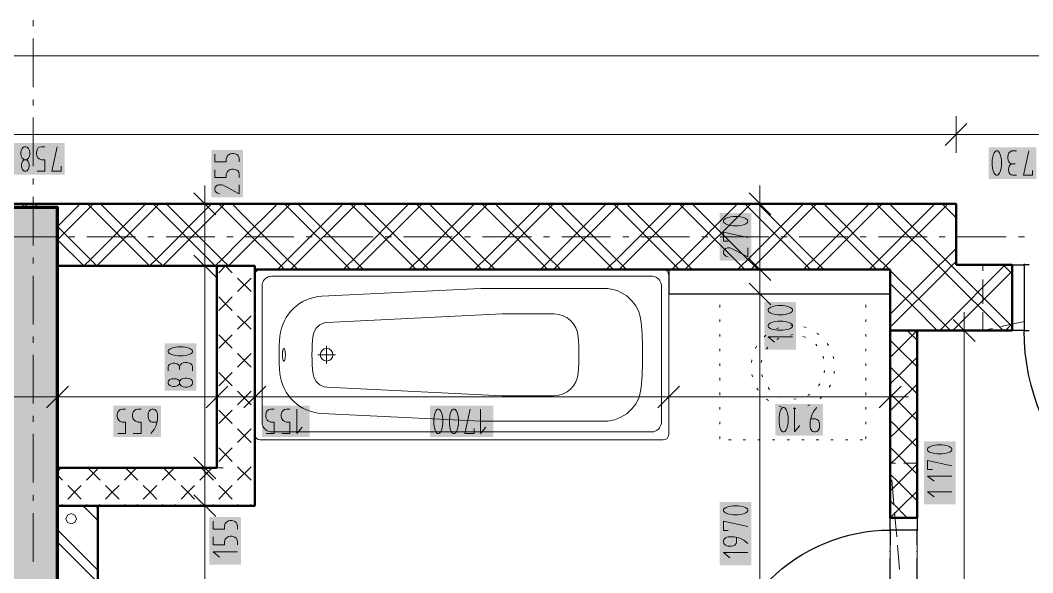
# Model space of a CAD drawing. Header units: millimetres. Extents: x 0 to 594, y 0 to 420.
# Drawn here: x 345.98 to 388.6, y 222.93 to 246.2 of the extents above; entities that cross this region are included whole.
import ezdxf

# ---------------------------------------------------------------- set-up
doc = ezdxf.new("R2010")
doc.units = ezdxf.units.MM
doc.header["$LTSCALE"] = 8
for name, color, linetype in [('PDF_Dvere', 7, 'Continuous'), ('PDF_Instalacni prizdivka do 1m', 7, 'Continuous'), ('PDF_Instalacni prizdivky', 7, 'Continuous'), ('PDF_Koty delkove', 7, 'Continuous'), ('PDF_Osy hlavni', 7, 'Continuous'), ('PDF_Preklady', 7, 'Continuous'), ('PDF_Pricky CP', 7, 'Continuous'), ('PDF_Pricky zdene', 7, 'Continuous'), ('PDF_Sanita', 7, 'Continuous'), ('PDF_Steny akusticke', 7, 'Continuous'), ('PDF_Steny obvodove nosne', 7, 'Continuous')]:
    doc.layers.add(name, color=color, linetype=linetype)

msp = doc.modelspace()

# ---------------------------------------------------------------- linework, layer by layer
at = {"layer": 'PDF_Dvere', "lineweight": 25}
for points in [[(387.73, 235.902), (388.242, 235.902), (388.242, 233.134), (387.73, 233.134)], [(383.732, 225.242), (383.732, 224.729), (382.605, 224.729), (382.605, 225.242)]]:
    msp.add_lwpolyline(points, close=True, dxfattribs=at)
for points in [[(388.458, 235.902), (388.242, 235.902)], [(383.732, 224.112), (383.732, 224.729)], [(382.605, 223.804), (382.605, 223.856)], [(383.732, 223.804), (383.732, 223.856)], [(382.605, 222.523), (382.605, 223.548)], [(383.732, 222.523), (383.732, 223.548)]]:
    msp.add_lwpolyline(points, dxfattribs=at)
for points in [[(396.966, 233.134), (397.467, 233.134), (397.467, 223.909, -0.414213), (388.242, 233.134), (388.458, 233.134)], [(382.605, 217.554), (375.43, 217.554, -0.414214), (382.605, 224.729), (382.605, 224.112)]]:
    msp.add_lwpolyline(points, format="xyb", dxfattribs=at)
at = {"layer": 'PDF_Dvere', "lineweight": 25, "transparency": 33554559}
for points in [[(388.306, 235.902), (388.242, 235.838), (388.242, 235.966), (388.178, 235.902)], [(388.306, 233.134), (388.242, 233.07), (388.242, 233.198), (388.178, 233.134)], [(382.605, 224.665), (382.541, 224.729), (382.669, 224.729), (382.605, 224.793)], [(383.732, 224.665), (383.668, 224.729), (383.796, 224.729), (383.732, 224.793)]]:
    msp.add_solid(points, dxfattribs=at)
at = {"layer": 'PDF_Instalacni prizdivka do 1m', "lineweight": 25}
msp.add_lwpolyline([(382.605, 235.697), (373.277, 235.697), (373.277, 234.672), (382.605, 234.672)], close=True, dxfattribs=at)
at = {"layer": 'PDF_Instalacni prizdivky', "lineweight": 50}
msp.add_lwpolyline([(347.55, 225.754), (347.55, 214.479), (349.242, 214.479), (349.242, 225.754)], close=True, dxfattribs=at)
at = {"layer": 'PDF_Instalacni prizdivky', "lineweight": 9}
for points in [[(348.78, 225.595), (348.621, 225.754)], [(349.242, 225.134), (348.78, 225.595)], [(349.242, 225.657), (349.144, 225.754)], [(348.127, 225.423), (347.971, 225.359), (347.907, 225.203), (347.971, 225.048), (348.127, 224.984), (348.282, 225.048)], [(348.282, 225.048), (348.346, 225.203), (348.282, 225.359), (348.127, 225.423)], [(349.242, 223.043), (349.042, 223.243), (348.78, 223.504), (347.55, 224.734)], [(348.519, 223.243), (347.55, 224.212)], [(349.242, 223.963), (349.214, 223.896), (349.242, 223.83)], [(348.78, 222.982), (348.519, 223.243)], [(349.242, 222.52), (348.78, 222.982)]]:
    msp.add_lwpolyline(points, dxfattribs=at)
at = {"layer": 'PDF_Instalacni prizdivky', "lineweight": 9, "transparency": 33554559}
for points in [[(348.741, 225.591), (348.718, 225.614), (348.764, 225.614), (348.741, 225.637)], [(348.741, 222.977), (348.718, 223), (348.764, 223), (348.741, 223.023)]]:
    msp.add_solid(points, dxfattribs=at)
at = {"layer": 'PDF_Koty delkove', "lineweight": 18}
for points in [[(506.065, 244.701), (486.36, 244.701), (466.5, 244.701), (465.014, 244.701), (153.11, 244.701)], [(385.372, 242.154), (385.372, 241.385), (385.372, 240.617)], [(385.834, 241.847), (384.911, 240.924)], [(412.176, 241.385), (400.747, 241.385), (392.855, 241.385), (385.372, 241.385), (307.678, 241.385), (300.196, 241.385), (289.074, 241.385), (286.461, 241.385), (277.441, 241.385), (274.827, 241.385), (263.706, 241.385), (256.224, 241.385), (178.529, 241.385)], [(346.278, 240.856), (346.223, 240.873), (346.169, 240.873), (346.114, 240.856), (346.059, 240.804), (346.019, 240.718), (346.005, 240.633)], [(346.005, 240.633), (346.005, 240.564), (346.019, 240.479), (346.059, 240.394), (346.114, 240.343), (346.141, 240.326), (346.251, 240.326), (346.278, 240.343), (346.333, 240.394), (346.374, 240.479), (346.388, 240.564), (346.388, 240.633), (346.374, 240.718), (346.333, 240.804), (346.278, 240.856)], [(346.689, 239.848), (347.017, 239.848), (347.017, 240.326), (346.88, 240.326), (346.785, 240.36), (346.73, 240.412), (346.676, 240.497), (346.662, 240.564), (346.662, 240.633), (346.676, 240.702), (346.703, 240.769), (346.744, 240.821), (346.798, 240.856), (346.88, 240.873), (347.017, 240.873)], [(347.702, 240.052), (347.702, 239.848), (347.319, 239.848), (347.537, 240.873)], [(354.177, 240.562), (354.177, 240.233), (354.654, 240.233), (354.654, 240.37), (354.689, 240.466), (354.74, 240.521), (354.826, 240.575), (354.893, 240.589), (354.962, 240.589), (355.031, 240.575), (355.098, 240.548), (355.149, 240.507), (355.184, 240.452), (355.202, 240.37), (355.202, 240.233)], [(387.037, 239.69), (387.065, 239.674), (387.119, 239.674), (387.147, 239.69), (387.201, 239.759), (387.242, 239.861), (387.27, 239.981), (387.284, 240.083), (387.284, 240.288), (387.27, 240.39), (387.242, 240.51), (387.201, 240.613), (387.147, 240.681), (387.119, 240.699), (387.065, 240.699), (387.037, 240.681), (386.982, 240.613), (386.941, 240.51), (386.914, 240.39), (386.9, 240.288)], [(387.913, 240.699), (387.722, 240.699), (387.653, 240.664), (387.598, 240.613), (387.571, 240.528), (387.557, 240.459), (387.557, 240.39), (387.571, 240.305), (387.598, 240.238), (387.653, 240.186), (387.749, 240.151)], [(388.598, 239.878), (388.598, 239.674), (388.214, 239.674), (388.433, 240.699)], [(346.251, 240.326), (346.278, 240.308), (346.319, 240.257), (346.346, 240.189), (346.36, 240.121), (346.36, 240.052), (346.346, 239.984), (346.319, 239.916), (346.264, 239.864), (346.223, 239.848), (346.169, 239.848), (346.128, 239.864), (346.073, 239.916), (346.046, 239.984), (346.032, 240.052), (346.032, 240.121), (346.046, 240.189), (346.073, 240.257), (346.114, 240.308), (346.141, 240.326)], [(386.9, 240.288), (386.9, 240.083), (386.914, 239.981), (386.941, 239.861), (386.982, 239.759), (387.037, 239.69)], [(387.913, 239.674), (387.749, 239.674), (387.694, 239.69), (387.639, 239.725), (387.612, 239.776), (387.584, 239.878), (387.584, 239.946), (387.612, 240.049), (387.667, 240.118), (387.749, 240.151), (387.858, 240.151)], [(354.177, 239.905), (354.177, 239.576), (354.654, 239.576), (354.654, 239.713), (354.689, 239.808), (354.74, 239.863), (354.826, 239.918), (354.893, 239.932), (354.962, 239.932), (355.031, 239.918), (355.098, 239.891), (355.149, 239.85), (355.184, 239.795), (355.202, 239.713), (355.202, 239.576)], [(353.751, 238.464), (353.751, 239.233)], [(355.202, 239.275), (355.202, 238.891), (354.518, 239.248), (354.449, 239.275), (354.347, 239.275), (354.279, 239.248), (354.228, 239.206), (354.193, 239.165), (354.177, 239.11), (354.177, 239.056), (354.193, 239.001), (354.228, 238.96), (354.279, 238.919), (354.381, 238.891)], [(377.121, 238.464), (377.121, 239.233)], [(354.212, 238.003), (353.29, 238.925)], [(377.582, 238.003), (376.66, 238.925)], [(354.52, 238.464), (353.751, 238.464), (352.983, 238.464)], [(353.751, 164.279), (353.751, 167.153), (353.751, 212.993), (353.751, 214.479), (353.751, 216.017), (353.751, 225.754), (353.751, 227.343), (353.751, 235.85), (353.751, 238.464)], [(377.89, 238.464), (377.121, 238.464), (376.352, 238.464)], [(377.121, 214.479), (377.121, 225.117), (377.121, 234.672), (377.121, 235.697), (377.121, 238.464)], [(376.198, 237.929), (375.993, 237.929), (375.891, 237.915), (375.771, 237.888), (375.669, 237.847), (375.6, 237.793), (375.584, 237.765), (375.584, 237.711), (375.6, 237.683), (375.669, 237.629), (375.771, 237.588), (375.891, 237.56), (375.993, 237.546), (376.198, 237.546), (376.3, 237.56), (376.42, 237.588), (376.523, 237.629), (376.591, 237.683), (376.609, 237.711), (376.609, 237.765), (376.591, 237.793)], [(376.591, 237.793), (376.523, 237.847), (376.42, 237.888), (376.3, 237.915), (376.198, 237.929)], [(375.788, 236.889), (375.584, 236.889), (375.584, 237.272), (376.609, 237.054)], [(376.609, 236.615), (376.609, 236.232), (375.925, 236.588), (375.856, 236.615), (375.754, 236.615), (375.686, 236.588), (375.635, 236.547), (375.6, 236.506), (375.584, 236.451), (375.584, 236.397), (375.6, 236.342), (375.635, 236.301), (375.686, 236.26), (375.788, 236.232)], [(354.212, 235.389), (353.29, 236.312)], [(377.582, 235.235), (376.66, 236.158)], [(354.52, 235.85), (353.751, 235.85), (352.983, 235.85)], [(377.89, 235.697), (377.121, 235.697), (376.352, 235.697)], [(377.582, 234.21), (376.66, 235.133)], [(377.89, 234.672), (377.121, 234.672), (376.352, 234.672)], [(378.076, 234.181), (377.871, 234.181), (377.769, 234.167), (377.649, 234.14), (377.547, 234.099), (377.478, 234.044), (377.462, 234.016), (377.462, 233.962), (377.478, 233.934), (377.547, 233.88), (377.649, 233.839), (377.769, 233.811), (377.871, 233.797), (378.076, 233.797), (378.178, 233.811), (378.298, 233.839), (378.401, 233.88), (378.469, 233.934), (378.487, 233.962), (378.487, 234.016), (378.469, 234.044), (378.401, 234.099), (378.298, 234.14), (378.178, 234.167), (378.076, 234.181)], [(386.174, 232.673), (385.251, 233.595)], [(385.713, 233.134), (385.713, 233.903)], [(386.481, 233.134), (385.713, 233.134), (384.944, 233.134)], [(385.713, 202.743), (385.713, 207.868), (385.713, 221.142), (385.713, 233.134)], [(378.487, 232.867), (377.462, 232.867), (377.734, 232.648)], [(352.828, 232.446), (352.623, 232.446), (352.521, 232.432), (352.401, 232.405), (352.299, 232.364), (352.23, 232.309), (352.214, 232.281), (352.214, 232.227), (352.23, 232.199), (352.299, 232.145), (352.401, 232.104), (352.521, 232.076), (352.623, 232.062), (352.828, 232.062), (352.93, 232.076), (353.05, 232.104), (353.153, 232.145), (353.221, 232.199), (353.239, 232.227), (353.239, 232.281)], [(353.239, 232.281), (353.221, 232.309), (353.153, 232.364), (353.05, 232.405), (352.93, 232.432), (352.828, 232.446)], [(352.214, 231.433), (352.214, 231.597), (352.23, 231.652), (352.265, 231.706), (352.316, 231.734), (352.418, 231.762), (352.486, 231.762), (352.589, 231.734), (352.658, 231.679), (352.691, 231.597), (352.691, 231.488)], [(353.239, 231.433), (353.239, 231.624), (353.204, 231.693), (353.153, 231.748), (353.068, 231.775), (352.999, 231.789), (352.93, 231.789), (352.845, 231.775), (352.777, 231.748), (352.726, 231.693), (352.691, 231.597)], [(347.55, 231.101), (347.55, 230.333), (347.55, 229.564)], [(352.23, 230.872), (352.214, 230.913), (352.214, 230.967), (352.23, 231.008), (352.281, 231.063), (352.35, 231.091), (352.418, 231.104), (352.486, 231.104), (352.555, 231.091), (352.623, 231.063), (352.674, 231.022), (352.691, 230.995)], [(354.264, 231.101), (354.264, 230.333), (354.264, 229.564)], [(355.853, 231.101), (355.853, 230.333), (355.853, 229.564)], [(373.277, 231.101), (373.277, 230.333), (373.277, 229.564)], [(382.605, 231.101), (382.605, 230.333), (382.605, 229.564)], [(348.012, 230.794), (347.089, 229.871)], [(352.691, 230.885), (352.674, 230.858), (352.623, 230.817), (352.555, 230.79), (352.486, 230.776), (352.418, 230.776), (352.35, 230.79), (352.281, 230.817), (352.23, 230.872)], [(354.725, 230.794), (353.803, 229.871)], [(356.314, 230.794), (355.391, 229.871)], [(373.739, 230.794), (372.816, 229.871)], [(383.066, 230.794), (382.144, 229.871)], [(382.605, 230.333), (379.16, 230.333), (373.277, 230.333), (373.275, 230.333), (371.519, 230.333), (366.69, 230.333), (355.853, 230.333), (354.264, 230.333), (347.55, 230.333), (345.5, 230.333), (338.787, 230.333), (337.198, 230.333), (319.773, 230.333), (310.446, 230.333), (309.318, 230.333)], [(382.605, 230.333), (383.374, 230.333)], [(350.085, 228.795), (350.414, 228.795), (350.414, 229.273), (350.277, 229.273), (350.181, 229.308), (350.126, 229.359), (350.072, 229.444), (350.058, 229.512), (350.058, 229.58), (350.072, 229.649), (350.099, 229.717), (350.14, 229.768), (350.194, 229.803), (350.277, 229.82), (350.414, 229.82)], [(350.742, 228.795), (351.071, 228.795), (351.071, 229.273), (350.934, 229.273), (350.838, 229.308), (350.783, 229.359), (350.729, 229.444), (350.715, 229.512), (350.715, 229.58), (350.729, 229.649), (350.756, 229.717), (350.797, 229.768), (350.852, 229.803), (350.934, 229.82), (351.071, 229.82)], [(351.728, 229.273), (351.537, 229.273), (351.481, 229.29), (351.44, 229.324), (351.413, 229.359), (351.386, 229.409), (351.372, 229.478), (351.372, 229.614), (351.386, 229.683), (351.413, 229.734), (351.44, 229.768), (351.481, 229.803), (351.537, 229.82), (351.591, 229.82), (351.646, 229.803), (351.687, 229.768), (351.714, 229.734), (351.742, 229.683), (351.756, 229.614), (351.756, 229.375), (351.701, 229.137), (351.619, 228.965), (351.481, 228.795)], [(356.341, 228.795), (356.669, 228.795), (356.669, 229.273), (356.532, 229.273), (356.437, 229.308), (356.382, 229.359), (356.328, 229.444), (356.314, 229.512), (356.314, 229.58), (356.328, 229.649), (356.355, 229.717), (356.396, 229.768), (356.45, 229.803), (356.532, 229.82), (356.669, 229.82)], [(356.998, 228.795), (357.326, 228.795), (357.326, 229.273), (357.189, 229.273), (357.094, 229.308), (357.039, 229.359), (356.985, 229.444), (356.971, 229.512), (356.971, 229.58), (356.985, 229.649), (357.012, 229.717), (357.053, 229.768), (357.107, 229.803), (357.189, 229.82)], [(357.189, 229.82), (357.326, 229.82)], [(357.628, 229.82), (357.628, 228.795), (357.846, 229.068)], [(364.428, 229.409), (364.414, 229.512), (364.386, 229.632), (364.345, 229.734), (364.291, 229.803), (364.263, 229.82), (364.209, 229.82), (364.181, 229.803), (364.127, 229.734), (364.086, 229.632), (364.059, 229.512), (364.045, 229.409)], [(365.085, 228.999), (365.085, 228.795), (364.702, 228.795), (364.92, 229.82)], [(365.359, 229.82), (365.359, 228.795), (365.577, 229.068)], [(378.578, 229.887), (378.578, 228.862), (378.797, 229.134)], [(379.509, 229.887), (379.372, 229.715), (379.289, 229.544), (379.235, 229.305), (379.235, 229.066), (379.249, 228.998), (379.276, 228.947), (379.303, 228.913), (379.344, 228.878), (379.4, 228.862), (379.454, 228.862), (379.509, 228.878), (379.55, 228.913), (379.577, 228.947), (379.605, 228.998), (379.619, 229.066), (379.619, 229.203), (379.605, 229.271), (379.577, 229.339), (379.509, 229.39), (379.454, 229.408), (379.262, 229.408)], [(364.045, 229.409), (364.045, 229.204), (364.059, 229.103), (364.086, 228.983), (364.127, 228.88), (364.181, 228.812), (364.209, 228.795), (364.263, 228.795), (364.291, 228.812), (364.345, 228.88), (364.386, 228.983), (364.414, 229.103), (364.428, 229.204), (364.428, 229.409)], [(384.789, 228.315), (384.584, 228.315), (384.483, 228.302), (384.363, 228.274), (384.26, 228.233), (384.192, 228.179), (384.175, 228.151), (384.175, 228.097), (384.192, 228.069), (384.26, 228.015), (384.363, 227.974), (384.483, 227.946), (384.584, 227.932), (384.789, 227.932), (384.892, 227.946), (385.012, 227.974), (385.114, 228.015), (385.183, 228.069)], [(385.183, 228.069), (385.2, 228.097), (385.2, 228.151), (385.183, 228.179), (385.114, 228.233), (385.012, 228.274), (384.892, 228.302), (384.789, 228.315)], [(354.212, 226.882), (353.29, 227.804)], [(384.379, 227.275), (384.175, 227.275), (384.175, 227.658), (385.2, 227.44)], [(354.52, 227.343), (353.751, 227.343), (352.983, 227.343)], [(385.2, 227.001), (384.175, 227.001), (384.448, 226.783)], [(385.2, 226.344), (384.175, 226.344), (384.448, 226.126)], [(354.212, 225.293), (353.29, 226.216)], [(354.52, 225.754), (353.751, 225.754), (352.983, 225.754)], [(376.198, 225.753), (375.993, 225.753), (375.891, 225.739), (375.771, 225.712), (375.669, 225.671), (375.6, 225.617), (375.584, 225.589), (375.584, 225.535), (375.6, 225.507), (375.669, 225.452), (375.771, 225.411), (375.891, 225.383), (375.993, 225.369), (376.198, 225.369), (376.3, 225.383), (376.42, 225.411), (376.523, 225.452), (376.591, 225.507), (376.609, 225.535), (376.609, 225.589), (376.591, 225.617), (376.523, 225.671), (376.42, 225.712), (376.3, 225.739), (376.198, 225.753)], [(354.098, 225.096), (354.098, 224.768), (354.576, 224.768), (354.576, 224.905), (354.611, 225), (354.662, 225.055), (354.747, 225.11), (354.815, 225.124), (354.883, 225.124), (354.952, 225.11), (355.02, 225.082), (355.071, 225.041), (355.106, 224.987), (355.123, 224.905), (355.123, 224.768)], [(375.788, 224.712), (375.584, 224.712), (375.584, 225.096), (376.609, 224.877)], [(354.098, 224.439), (354.098, 224.111), (354.576, 224.111), (354.576, 224.248), (354.611, 224.343), (354.662, 224.398), (354.747, 224.453)], [(354.747, 224.453), (354.815, 224.466), (354.883, 224.466), (354.952, 224.453), (355.02, 224.425), (355.071, 224.384), (355.106, 224.33), (355.123, 224.248), (355.123, 224.111)], [(376.609, 224.165), (376.438, 224.303), (376.266, 224.385), (376.028, 224.439), (375.788, 224.439), (375.72, 224.425), (375.669, 224.398), (375.635, 224.371), (375.6, 224.33), (375.584, 224.275), (375.584, 224.22), (375.6, 224.165), (375.635, 224.124), (375.669, 224.097), (375.72, 224.069), (375.788, 224.055), (375.925, 224.055), (375.993, 224.069), (376.061, 224.097), (376.113, 224.165), (376.13, 224.22), (376.13, 224.412)], [(355.123, 223.809), (354.098, 223.809), (354.371, 223.591)], [(376.609, 223.782), (375.584, 223.782), (375.856, 223.563)]]:
    msp.add_lwpolyline(points, dxfattribs=at)
for points in [[(378.076, 233.524), (377.871, 233.524), (377.769, 233.51), (377.649, 233.483), (377.547, 233.442), (377.478, 233.387), (377.462, 233.359), (377.462, 233.305), (377.478, 233.277), (377.547, 233.223), (377.649, 233.182), (377.769, 233.154), (377.871, 233.14), (378.076, 233.14), (378.178, 233.154), (378.298, 233.182), (378.401, 233.223), (378.469, 233.277), (378.487, 233.305), (378.487, 233.359), (378.469, 233.387), (378.401, 233.442), (378.298, 233.483), (378.178, 233.51)], [(352.999, 231.132), (352.93, 231.132), (352.845, 231.118), (352.76, 231.077), (352.709, 231.022), (352.691, 230.995), (352.691, 230.885), (352.709, 230.858), (352.76, 230.803), (352.845, 230.762), (352.93, 230.748), (352.999, 230.748), (353.084, 230.762), (353.17, 230.803), (353.221, 230.858), (353.239, 230.913), (353.239, 230.967), (353.221, 231.022), (353.17, 231.077), (353.084, 231.118)], [(363.388, 229.409), (363.388, 229.204), (363.402, 229.103), (363.429, 228.983), (363.47, 228.88), (363.524, 228.812), (363.552, 228.795), (363.606, 228.795), (363.634, 228.812), (363.688, 228.88), (363.729, 228.983), (363.757, 229.103), (363.771, 229.204), (363.771, 229.409), (363.757, 229.512), (363.729, 229.632), (363.688, 229.734), (363.634, 229.803), (363.606, 229.82), (363.552, 229.82), (363.524, 229.803), (363.47, 229.734), (363.429, 229.632), (363.402, 229.512)], [(377.921, 229.476), (377.921, 229.271), (377.935, 229.169), (377.962, 229.049), (378.003, 228.947), (378.058, 228.878), (378.085, 228.862), (378.14, 228.862), (378.168, 228.878), (378.222, 228.947), (378.263, 229.049), (378.291, 229.169), (378.305, 229.271), (378.305, 229.476), (378.291, 229.578), (378.263, 229.698), (378.222, 229.8), (378.168, 229.869), (378.14, 229.887), (378.085, 229.887), (378.058, 229.869), (378.003, 229.8), (377.962, 229.698), (377.935, 229.578)]]:
    msp.add_lwpolyline(points, close=True, dxfattribs=at)
at = {"layer": 'PDF_Koty delkove', "color": 7, "lineweight": 18, "true_color": 0xffffff, "transparency": 33554559}
for points in [[(347.856, 241.027), (345.194, 241.027), (347.856, 239.694), (345.194, 239.694)], [(388.752, 240.853), (386.747, 240.853), (388.752, 239.52), (386.747, 239.52)], [(355.355, 238.737), (355.355, 240.742), (354.023, 238.737), (354.023, 240.742)], [(376.762, 236.078), (376.762, 238.083), (375.43, 236.078), (375.43, 238.083)], [(378.64, 232.329), (378.64, 234.334), (377.308, 232.329), (377.308, 234.334)], [(353.392, 230.594), (353.392, 232.599), (352.06, 230.594), (352.06, 232.599)], [(351.91, 229.974), (349.905, 229.974), (351.91, 228.642), (349.905, 228.642)], [(358.165, 229.974), (356.16, 229.974), (358.165, 228.642), (356.16, 228.642)], [(365.896, 229.974), (363.234, 229.974), (365.896, 228.642), (363.234, 228.642)], [(379.773, 230.04), (377.768, 230.04), (379.773, 228.708), (377.768, 228.708)], [(385.354, 225.807), (385.354, 228.469), (384.021, 225.807), (384.021, 228.469)], [(376.762, 223.245), (376.762, 225.906), (375.43, 223.245), (375.43, 225.906)], [(355.277, 223.272), (355.277, 225.277), (353.944, 223.272), (353.944, 225.277)]]:
    msp.add_solid(points, dxfattribs=at)
at = {"layer": 'PDF_Osy hlavni', "lineweight": 18}
for points in [[(346.525, 245.944), (346.525, 246.2)], [(346.525, 243.382), (346.525, 245.432)], [(346.525, 242.613), (346.525, 242.869)], [(346.525, 240.05), (346.525, 242.1)], [(346.525, 239.282), (346.525, 239.538)], [(346.525, 236.719), (346.525, 238.769)], [(347.51, 237.08), (345.46, 237.08)], [(348.279, 237.08), (348.022, 237.08)], [(350.841, 237.08), (348.791, 237.08)], [(351.61, 237.08), (351.354, 237.08)], [(354.172, 237.08), (352.122, 237.08)], [(354.941, 237.08), (354.685, 237.08)], [(357.504, 237.08), (355.454, 237.08)], [(358.272, 237.08), (358.016, 237.08)], [(360.835, 237.08), (358.785, 237.08)], [(361.603, 237.08), (361.347, 237.08)], [(364.166, 237.08), (362.116, 237.08)], [(364.935, 237.08), (364.678, 237.08)], [(367.497, 237.08), (365.447, 237.08)], [(368.266, 237.08), (368.01, 237.08)], [(370.828, 237.08), (368.778, 237.08)], [(371.597, 237.08), (371.341, 237.08)], [(374.16, 237.08), (372.11, 237.08)], [(374.928, 237.08), (374.672, 237.08)], [(377.491, 237.08), (375.441, 237.08)], [(378.26, 237.08), (378.003, 237.08)], [(380.822, 237.08), (378.772, 237.08)], [(381.591, 237.08), (381.335, 237.08)], [(384.153, 237.08), (382.103, 237.08)], [(384.922, 237.08), (384.666, 237.08)], [(387.485, 237.08), (385.435, 237.08)], [(388.253, 237.08), (387.997, 237.08)], [(346.525, 235.951), (346.525, 236.207)], [(346.525, 233.388), (346.525, 235.438)], [(346.525, 232.619), (346.525, 232.876)], [(346.525, 230.057), (346.525, 232.107)], [(346.525, 229.288), (346.525, 229.544)], [(346.525, 226.726), (346.525, 228.776)], [(346.525, 225.957), (346.525, 226.213)], [(346.525, 223.394), (346.525, 225.444)]]:
    msp.add_lwpolyline(points, dxfattribs=at)
at = {"layer": 'PDF_Preklady', "lineweight": 18}
for points in [[(386.972, 235.902), (386.5, 235.902)], [(386.5, 235.643), (386.5, 235.902)], [(388.356, 235.902), (387.73, 235.902), (387.331, 235.902)], [(386.5, 234.259), (386.5, 235.284)], [(386.5, 233.134), (386.5, 233.901)], [(386.5, 233.134), (386.903, 233.222)], [(386.972, 233.134), (386.5, 233.134)], [(387.254, 233.298), (388.255, 233.516)], [(388.356, 233.134), (387.73, 233.134), (387.331, 233.134)], [(382.635, 227.201), (382.605, 227.548), (382.821, 227.548)], [(382.605, 227.341), (382.605, 227.548)], [(383.732, 227.341), (383.732, 227.548), (383.18, 227.548)], [(382.605, 225.957), (382.605, 226.982)], [(382.757, 225.822), (382.667, 226.843)], [(383.732, 225.957), (383.732, 226.982)], [(382.605, 224.573), (382.605, 225.242), (382.605, 225.598)], [(382.878, 224.444), (382.788, 225.465)], [(383.732, 224.573), (383.732, 225.242), (383.732, 225.598)], [(382.605, 223.189), (382.605, 224.214)], [(383.732, 223.189), (383.732, 224.214)], [(382.999, 223.065), (382.909, 224.086)]]:
    msp.add_lwpolyline(points, dxfattribs=at)
at = {"layer": 'PDF_Preklady', "lineweight": 18, "transparency": 33554559}
for points in [[(386.546, 235.902), (386.5, 235.856), (386.5, 235.948), (386.454, 235.902)], [(386.5, 235.856), (386.454, 235.902), (386.546, 235.902), (386.5, 235.948)], [(387.776, 235.902), (387.73, 235.856), (387.73, 235.948), (387.684, 235.902)], [(387.776, 235.902), (387.73, 235.856), (387.73, 235.948), (387.684, 235.902)], [(386.5, 233.088), (386.454, 233.134), (386.546, 233.134), (386.5, 233.18)], [(386.546, 233.134), (386.5, 233.088), (386.5, 233.18), (386.454, 233.134)], [(386.455, 233.124), (386.49, 233.179), (386.51, 233.089), (386.545, 233.144)], [(387.776, 233.134), (387.73, 233.088), (387.73, 233.18), (387.684, 233.134)], [(387.776, 233.134), (387.73, 233.088), (387.73, 233.18), (387.684, 233.134)], [(382.609, 227.502), (382.559, 227.544), (382.651, 227.552), (382.601, 227.594)], [(382.651, 227.548), (382.605, 227.502), (382.605, 227.594), (382.559, 227.548)], [(382.605, 227.502), (382.559, 227.548), (382.651, 227.548), (382.605, 227.594)], [(383.732, 227.502), (383.686, 227.548), (383.778, 227.548), (383.732, 227.594)], [(383.778, 227.548), (383.732, 227.502), (383.732, 227.594), (383.686, 227.548)], [(382.605, 225.196), (382.559, 225.242), (382.651, 225.242), (382.605, 225.288)], [(382.605, 225.196), (382.559, 225.242), (382.651, 225.242), (382.605, 225.288)], [(383.732, 225.196), (383.686, 225.242), (383.778, 225.242), (383.732, 225.288)], [(383.732, 225.196), (383.686, 225.242), (383.778, 225.242), (383.732, 225.288)]]:
    msp.add_solid(points, dxfattribs=at)
at = {"layer": 'PDF_Pricky CP', "lineweight": 50}
for points in [[(354.264, 225.754), (355.853, 225.754), (355.853, 235.697), (355.853, 235.85), (355.289, 235.85), (354.264, 235.85), (354.264, 227.343)], [(354.264, 227.343), (347.55, 227.343), (347.55, 225.754), (347.601, 225.754), (354.264, 225.754)]]:
    msp.add_lwpolyline(points, dxfattribs=at)
at = {"layer": 'PDF_Pricky CP', "lineweight": 9}
for points in [[(354.907, 235.566), (354.623, 235.85), (354.338, 235.566)], [(354.623, 235.85), (354.623, 235.85)], [(354.623, 235.85), (354.623, 235.85)], [(355.701, 234.772), (355.133, 235.34)], [(355.701, 235.34), (355.133, 234.772)], [(354.907, 233.977), (354.623, 234.262), (354.338, 234.546)], [(354.338, 233.977), (354.623, 234.262), (354.907, 234.546)], [(355.701, 233.183), (355.133, 233.752)], [(355.701, 233.752), (355.133, 233.183)], [(354.907, 232.389), (354.623, 232.673), (354.338, 232.957)], [(354.338, 232.389), (354.623, 232.673), (354.907, 232.957)], [(355.701, 231.594), (355.133, 232.163)], [(355.701, 232.163), (355.133, 231.594)], [(354.907, 230.8), (354.623, 231.084), (354.338, 231.369)], [(354.338, 230.8), (354.623, 231.084), (354.907, 231.369)], [(355.701, 230.005), (355.133, 230.574)], [(355.701, 230.574), (355.133, 230.005)], [(354.907, 229.211), (354.623, 229.495), (354.338, 229.78)], [(354.338, 229.211), (354.623, 229.495), (354.907, 229.78)], [(355.701, 228.417), (355.133, 228.985)], [(355.701, 228.985), (355.133, 228.417)], [(354.907, 227.622), (354.623, 227.907), (354.338, 228.191)], [(354.338, 227.622), (354.623, 227.907), (354.907, 228.191)], [(347.704, 227.343), (347.55, 227.189)], [(349.293, 227.343), (348.778, 226.828)], [(349.346, 226.828), (348.831, 227.343)], [(350.881, 227.343), (350.366, 226.828)], [(350.935, 226.828), (350.42, 227.343)], [(352.47, 227.343), (351.955, 226.828)], [(352.524, 226.828), (352.009, 227.343)], [(354.059, 227.343), (353.544, 226.828)], [(354.113, 226.828), (353.598, 227.343)], [(355.701, 226.828), (355.133, 227.397)], [(355.701, 227.397), (355.133, 226.828)], [(347.758, 226.828), (347.55, 227.036)], [(348.268, 226.318), (347.983, 226.602)], [(348.268, 226.318), (347.983, 226.034)], [(348.552, 226.034), (348.268, 226.318), (348.552, 226.602)], [(349.856, 226.318), (349.572, 226.602)], [(349.856, 226.318), (349.572, 226.034)], [(350.141, 226.034), (349.856, 226.318), (350.141, 226.602)], [(351.445, 226.318), (351.161, 226.602)], [(351.445, 226.318), (351.161, 226.034)], [(351.73, 226.034), (351.445, 226.318), (351.73, 226.602)], [(353.034, 226.318), (352.75, 226.602)], [(353.034, 226.318), (352.75, 226.034)], [(353.318, 226.034), (353.034, 226.318), (353.318, 226.602)], [(354.907, 226.034), (354.623, 226.318), (354.338, 226.602)], [(354.338, 226.034), (354.623, 226.318), (354.907, 226.602)], [(347.758, 225.808), (347.704, 225.754)], [(348.831, 225.754), (348.778, 225.808)], [(349.346, 225.808), (349.293, 225.754)], [(350.42, 225.754), (350.366, 225.808)], [(350.935, 225.808), (350.881, 225.754)], [(352.009, 225.754), (351.955, 225.808)], [(352.524, 225.808), (352.47, 225.754)], [(353.598, 225.754), (353.544, 225.808)], [(354.113, 225.808), (354.059, 225.754)], [(355.186, 225.754), (355.133, 225.808)], [(355.701, 225.808), (355.648, 225.754)]]:
    msp.add_lwpolyline(points, dxfattribs=at)
at = {"layer": 'PDF_Pricky zdene', "lineweight": 50}
for points in [[(383.732, 225.242), (383.732, 227.548), (383.732, 233.134), (382.605, 233.134), (382.605, 227.548), (382.605, 225.242)], [(383.732, 225.242), (382.605, 225.242)]]:
    msp.add_lwpolyline(points, dxfattribs=at)
at = {"layer": 'PDF_Pricky zdene', "lineweight": 9}
for points in [[(383.732, 233.134), (382.964, 232.365)], [(383.732, 232.724), (383.322, 233.134)], [(383.732, 231.597), (382.964, 232.365), (382.631, 232.698), (382.605, 232.724)], [(382.964, 232.365), (382.669, 232.071), (382.605, 232.007)], [(383.732, 232.007), (382.964, 231.238), (382.733, 231.008), (382.605, 230.879)], [(383.732, 230.469), (382.964, 231.238), (382.704, 231.498), (382.605, 231.597)], [(383.732, 230.879), (382.964, 230.11), (382.798, 229.945), (382.605, 229.752)], [(383.732, 229.342), (382.964, 230.11), (382.776, 230.298), (382.605, 230.469)], [(383.732, 229.752), (382.964, 228.983), (382.862, 228.881), (382.605, 228.624)], [(383.732, 228.214), (382.964, 228.983), (382.849, 229.098), (382.605, 229.342)], [(383.732, 228.624), (382.964, 227.855), (382.926, 227.818), (382.605, 227.497)], [(383.732, 227.087), (382.964, 227.855), (382.921, 227.898), (382.605, 228.214)], [(383.732, 227.497), (382.99, 226.755), (382.964, 226.728), (382.605, 226.369)], [(383.732, 225.959), (382.994, 226.698), (382.964, 226.728), (382.605, 227.087)], [(383.732, 226.369), (383.055, 225.692), (382.964, 225.601), (382.605, 225.959)], [(382.964, 225.601), (382.605, 225.242)], [(383.322, 225.242), (383.066, 225.498), (382.964, 225.601)], [(383.732, 225.242), (383.732, 225.242)]]:
    msp.add_lwpolyline(points, dxfattribs=at)
at = {"layer": 'PDF_Sanita', "lineweight": 13}
for points in [[(373.042, 228.522), (373.042, 228.522), (356.088, 228.522, -0.414213), (355.853, 228.757), (355.853, 235.461, -0.414216), (356.088, 235.697), (373.042, 235.697, -0.414195), (373.277, 235.461), (373.277, 228.757, -0.414195)], [(358.68, 229.641), (365.376, 229.311), (370.567, 229.311, 0.387969), (372.118, 230.728, 0.045237), (372.118, 233.49, 0.387969), (370.567, 234.907), (365.376, 234.907), (358.68, 234.577, 0.372025), (356.916, 232.894, 0.048486), (356.916, 231.324, 0.372022)]]:
    msp.add_lwpolyline(points, format="xyb", close=True, dxfattribs=at)
for points in [[(364.565, 228.86), (372.597, 228.862), (372.655, 228.871), (372.707, 228.887), (372.765, 228.915), (372.81, 228.944), (372.856, 228.986), (372.891, 229.027), (372.925, 229.083), (372.95, 229.143), (372.962, 229.188), (372.968, 229.235), (372.97, 232.14), (372.968, 235.045), (372.962, 235.092), (372.95, 235.137), (372.925, 235.197), (372.891, 235.252), (372.856, 235.294), (372.81, 235.335), (372.765, 235.365), (372.707, 235.393), (372.655, 235.409), (372.597, 235.418), (364.565, 235.42), (356.576, 235.42), (356.499, 235.414), (356.46, 235.405), (356.422, 235.392), (356.37, 235.368), (356.321, 235.335), (356.274, 235.293), (356.24, 235.253), (356.211, 235.207), (356.188, 235.158), (356.171, 235.102), (356.162, 235.044), (356.16, 232.14)], [(375.43, 234.672), (375.43, 234.672)], [(375.43, 234.672), (375.43, 234.672)], [(375.902, 234.672), (375.8, 234.672)], [(376.517, 234.672), (376.415, 234.672)], [(377.132, 234.672), (377.03, 234.672)], [(377.747, 234.672), (377.645, 234.672)], [(378.362, 234.672), (378.26, 234.672)], [(378.977, 234.672), (378.875, 234.672)], [(379.592, 234.672), (379.49, 234.672)], [(380.207, 234.672), (380.105, 234.672)], [(380.822, 234.672), (380.72, 234.672)], [(381.437, 234.672), (381.335, 234.672)], [(381.58, 234.672), (381.58, 234.672)], [(381.58, 234.672), (381.58, 234.672)], [(375.43, 234.106), (375.43, 234.208)], [(381.58, 234.106), (381.58, 234.208)], [(375.43, 233.491), (375.43, 233.593)], [(381.58, 233.491), (381.58, 233.593)], [(377.902, 233.247), (377.809, 233.204)], [(378.505, 233.354), (378.403, 233.345)], [(379.066, 233.258), (378.967, 233.285)], [(375.43, 232.876), (375.43, 232.978)], [(377.372, 232.939), (377.299, 232.867)], [(377.914, 232.814), (377.829, 232.757)], [(378.505, 232.963), (378.404, 232.943)], [(379.031, 232.857), (379.028, 232.859), (378.931, 232.879)], [(379.603, 232.965), (379.519, 233.024)], [(381.58, 232.876), (381.58, 232.978)], [(357.031, 231.955), (357.035, 231.931), (357.042, 231.904), (357.051, 231.875), (357.065, 231.852), (357.081, 231.843), (357.097, 231.852), (357.11, 231.875), (357.12, 231.904), (357.127, 231.931), (357.131, 231.955), (357.134, 231.975), (357.136, 231.992), (357.138, 232.006), (357.139, 232.018), (357.139, 232.029), (357.14, 232.038), (357.142, 232.065), (357.142, 232.093), (357.142, 232.133), (357.14, 232.181), (357.139, 232.19), (357.139, 232.2), (357.138, 232.212), (357.136, 232.227), (357.134, 232.243), (357.131, 232.264), (357.127, 232.287), (357.12, 232.315), (357.11, 232.343), (357.097, 232.366), (357.081, 232.376), (357.065, 232.366), (357.051, 232.343), (357.042, 232.315), (357.035, 232.287), (357.031, 232.264), (357.028, 232.243), (357.026, 232.227), (357.024, 232.212), (357.023, 232.2), (357.022, 232.19), (357.022, 232.181), (357.021, 232.173), (357.02, 232.148), (357.019, 232.121), (357.02, 232.08)], [(358.876, 231.736), (358.876, 232.482)], [(375.43, 232.261), (375.43, 232.363)], [(376.98, 232.469), (376.937, 232.376)], [(377.448, 232.427), (377.391, 232.342)], [(379.519, 232.492), (379.471, 232.563)], [(380.006, 232.505), (379.947, 232.589)], [(381.58, 232.261), (381.58, 232.363)], [(356.16, 232.14), (356.162, 229.236), (356.171, 229.178), (356.188, 229.122), (356.211, 229.073), (356.24, 229.027), (356.274, 228.987), (356.321, 228.945), (356.37, 228.912), (356.422, 228.888), (356.46, 228.875), (356.499, 228.866), (356.576, 228.86), (364.565, 228.86)], [(357.02, 232.08), (357.022, 232.029), (357.023, 232.018), (357.024, 232.006), (357.026, 231.992), (357.028, 231.975), (357.031, 231.955)], [(359.249, 232.109), (358.503, 232.109)], [(376.773, 231.892), (376.765, 231.79)], [(377.194, 231.879), (377.174, 231.779)], [(379.8, 231.956), (379.78, 232.056)], [(380.226, 231.935), (380.2, 232.034)], [(375.43, 231.646), (375.43, 231.748)], [(379.823, 231.353), (379.843, 231.453)], [(380.238, 231.323), (380.247, 231.425)], [(381.58, 231.646), (381.58, 231.748)], [(375.43, 231.031), (375.43, 231.133)], [(376.777, 231.28), (376.804, 231.181)], [(377.202, 231.276), (377.222, 231.175)], [(381.58, 231.031), (381.58, 231.133)], [(376.991, 230.706), (377.05, 230.622)], [(377.469, 230.734), (377.526, 230.649)], [(379.584, 230.799), (379.641, 230.884)], [(380.039, 230.744), (380.082, 230.837)], [(375.43, 230.416), (375.43, 230.518)], [(377.389, 230.241), (377.473, 230.182)], [(377.946, 230.358), (377.982, 230.334), (378.04, 230.322)], [(378.543, 230.238), (378.644, 230.258)], [(379.128, 230.401), (379.213, 230.458)], [(379.653, 230.269), (379.726, 230.342)], [(381.58, 230.416), (381.58, 230.518)], [(375.43, 229.801), (375.43, 229.903)], [(377.922, 229.941), (378.021, 229.914)], [(378.526, 229.841), (378.629, 229.85)], [(379.128, 229.956), (379.221, 229.999)], [(381.58, 229.801), (381.58, 229.903)], [(375.43, 229.186), (375.43, 229.288)], [(381.58, 229.186), (381.58, 229.288)], [(375.43, 228.571), (375.43, 228.673)], [(375.43, 228.522), (375.43, 228.522)], [(375.43, 228.522), (375.43, 228.522)], [(375.902, 228.522), (375.8, 228.522)], [(376.517, 228.522), (376.415, 228.522)], [(377.132, 228.522), (377.03, 228.522)], [(377.747, 228.522), (377.645, 228.522)], [(378.362, 228.522), (378.26, 228.522)], [(378.977, 228.522), (378.875, 228.522)], [(379.592, 228.522), (379.49, 228.522)], [(380.207, 228.522), (380.105, 228.522)], [(380.822, 228.522), (380.72, 228.522)], [(381.437, 228.522), (381.335, 228.522)], [(381.58, 228.571), (381.58, 228.673)], [(381.58, 228.522), (381.58, 228.522)], [(381.58, 228.522), (381.58, 228.522)]]:
    msp.add_lwpolyline(points, dxfattribs=at)
msp.add_lwpolyline([(358.312, 232.93, -0.364849), (358.892, 233.469), (366.264, 233.833), (368.449, 233.831, -0.395982), (369.472, 232.87, -0.031026), (369.472, 231.348, -0.395982), (368.449, 230.387), (366.264, 230.386), (358.892, 230.749, -0.364851), (358.312, 231.289)], format="xyb", dxfattribs=at)
msp.add_circle((358.876, 232.109), 0.266, dxfattribs=at)
at = {"layer": 'PDF_Sanita', "lineweight": 9}
msp.add_arc((364.995, 232.109), 6.734, 173.0014, 186.9986, dxfattribs=at)
at = {"layer": 'PDF_Steny akusticke', "lineweight": 50}
for points in [[(355.289, 238.464), (337.198, 238.464)], [(337.198, 235.85), (345.5, 235.85), (345.5, 238.31), (347.55, 238.31), (347.55, 235.85), (354.264, 235.85), (355.289, 235.85)], [(382.758, 238.464), (355.289, 238.464)], [(385.372, 235.902), (385.372, 238.464), (382.758, 238.464)], [(355.289, 235.85), (355.853, 235.85), (355.853, 235.697), (382.605, 235.697)], [(382.605, 235.697), (382.605, 233.134)], [(387.73, 235.902), (386.5, 235.902), (385.372, 235.902)], [(387.73, 235.902), (387.73, 233.134)], [(382.605, 233.134), (383.732, 233.134), (386.5, 233.134), (387.73, 233.134)]]:
    msp.add_lwpolyline(points, dxfattribs=at)
at = {"layer": 'PDF_Steny akusticke', "lineweight": 9}
for points in [[(346.197, 238.31), (346.166, 238.341), (346.043, 238.464)], [(346.136, 238.31), (346.166, 238.341), (346.289, 238.464)], [(346.751, 238.31), (346.597, 238.464)], [(347.55, 237.511), (348.503, 238.464)], [(347.55, 236.957), (348.934, 238.341), (349.057, 238.464)], [(348.657, 235.85), (348.934, 236.127), (351.271, 238.464)], [(351.425, 235.85), (348.934, 238.341), (348.811, 238.464)], [(349.211, 235.85), (351.701, 238.341), (351.824, 238.464)], [(351.978, 235.85), (351.701, 236.127), (349.364, 238.464)], [(351.425, 235.85), (351.701, 236.127), (354.038, 238.464)], [(354.192, 235.85), (351.701, 238.341), (351.578, 238.464)], [(351.978, 235.85), (354.469, 238.341), (354.592, 238.464)], [(354.746, 235.85), (354.469, 236.127), (352.132, 238.464)], [(356.96, 235.85), (355.289, 237.521), (354.469, 238.341), (354.346, 238.464)], [(355.289, 238.075), (354.899, 238.464)], [(355.289, 236.947), (356.806, 238.464)], [(355.289, 236.394), (357.236, 238.341), (357.359, 238.464)], [(356.806, 235.697), (356.96, 235.85), (357.236, 236.127), (359.573, 238.464)], [(357.236, 238.341), (357.113, 238.464)], [(359.727, 235.85), (357.236, 238.341)], [(357.359, 235.697), (357.513, 235.85), (360.004, 238.341), (360.127, 238.464)], [(360.281, 235.85), (360.004, 236.127), (357.667, 238.464)], [(360.004, 238.341), (359.881, 238.464)], [(360.004, 236.127), (362.341, 238.464)], [(362.495, 235.85), (360.004, 238.341)], [(360.127, 235.697), (360.281, 235.85), (362.771, 238.341), (362.894, 238.464)], [(362.771, 236.127), (360.434, 238.464)], [(362.771, 238.341), (362.648, 238.464)], [(363.048, 235.85), (362.771, 236.127), (365.108, 238.464)], [(365.262, 235.85), (362.771, 238.341)], [(362.894, 235.697), (363.048, 235.85), (365.539, 238.341), (365.416, 238.464)], [(365.539, 236.127), (363.202, 238.464)], [(365.816, 235.85), (365.539, 236.127), (367.876, 238.464)], [(365.539, 238.341), (365.662, 238.464)], [(368.03, 235.85), (365.539, 238.341)], [(365.662, 235.697), (365.816, 235.85), (368.306, 238.341), (368.183, 238.464)], [(368.306, 236.127), (365.969, 238.464)], [(371.197, 238.464), (371.074, 238.341), (368.583, 235.85), (368.306, 236.127), (370.643, 238.464)], [(368.306, 238.341), (368.429, 238.464)], [(370.797, 235.85), (368.306, 238.341)], [(371.074, 236.127), (368.737, 238.464)], [(371.074, 238.341), (370.951, 238.464)], [(373.964, 238.464), (373.841, 238.341), (371.35, 235.85), (371.074, 236.127), (373.411, 238.464)], [(373.564, 235.85), (371.074, 238.341)], [(373.841, 236.127), (371.504, 238.464)], [(373.841, 238.341), (373.718, 238.464)], [(374.118, 235.85), (373.841, 236.127), (376.178, 238.464)], [(376.332, 235.85), (373.841, 238.341)], [(373.964, 235.697), (374.118, 235.85), (376.609, 238.341), (376.732, 238.464)], [(376.609, 236.127), (374.272, 238.464)], [(376.609, 238.341), (376.486, 238.464)], [(376.885, 235.85), (376.609, 236.127), (378.946, 238.464)], [(379.099, 235.85), (376.609, 238.341)], [(376.732, 235.697), (376.885, 235.85), (379.376, 238.341), (379.253, 238.464)], [(379.376, 236.127), (377.039, 238.464)], [(379.499, 235.697), (379.653, 235.85), (379.376, 236.127), (381.713, 238.464)], [(379.376, 238.341), (379.499, 238.464)], [(381.867, 235.85), (379.376, 238.341)], [(379.653, 235.85), (382.144, 238.341), (382.021, 238.464)], [(382.144, 236.127), (379.807, 238.464)], [(382.144, 238.341), (382.267, 238.464)], [(384.978, 235.507), (384.911, 235.574), (384.634, 235.85), (382.758, 237.726), (382.144, 238.341)], [(382.758, 238.28), (382.574, 238.464)], [(382.758, 236.742), (384.481, 238.464)], [(382.758, 236.189), (384.911, 238.341), (385.034, 238.464)], [(385.254, 235.784), (385.188, 235.85), (384.911, 236.127), (382.758, 238.28)], [(385.372, 237.88), (384.911, 238.341), (384.788, 238.464)], [(385.372, 238.433), (385.342, 238.464)], [(357.667, 235.697), (357.513, 235.85), (357.236, 236.127), (355.289, 238.075)], [(349.211, 235.85), (348.934, 236.127), (347.55, 237.511)], [(348.657, 235.85), (347.55, 236.957)], [(354.469, 236.127), (355.289, 236.947)], [(382.758, 236.189), (382.42, 235.85), (382.144, 236.127), (382.758, 236.742)], [(382.605, 233.821), (384.634, 235.85), (384.911, 236.127), (385.372, 236.588)], [(354.192, 235.85), (354.469, 236.127)], [(354.746, 235.85), (355.289, 236.394)], [(359.573, 235.697), (359.727, 235.85), (360.004, 236.127)], [(362.495, 235.85), (362.771, 236.127)], [(365.262, 235.85), (365.539, 236.127)], [(368.03, 235.85), (368.306, 236.127)], [(370.797, 235.85), (371.074, 236.127)], [(373.564, 235.85), (373.841, 236.127)], [(376.332, 235.85), (376.609, 236.127)], [(379.099, 235.85), (379.376, 236.127)], [(381.867, 235.85), (382.144, 236.127)], [(357.113, 235.697), (356.96, 235.85)], [(359.881, 235.697), (359.727, 235.85)], [(360.434, 235.697), (360.281, 235.85)], [(362.648, 235.697), (362.495, 235.85), (362.341, 235.697)], [(363.202, 235.697), (363.048, 235.85)], [(365.416, 235.697), (365.262, 235.85), (365.108, 235.697)], [(365.969, 235.697), (365.816, 235.85)], [(368.183, 235.697), (368.03, 235.85), (367.876, 235.697)], [(368.429, 235.697), (368.583, 235.85)], [(368.737, 235.697), (368.583, 235.85)], [(370.951, 235.697), (370.797, 235.85), (370.643, 235.697)], [(371.197, 235.697), (371.35, 235.85)], [(371.504, 235.697), (371.35, 235.85)], [(373.718, 235.697), (373.564, 235.85), (373.411, 235.697)], [(374.272, 235.697), (374.118, 235.85)], [(376.486, 235.697), (376.332, 235.85), (376.178, 235.697)], [(377.039, 235.697), (376.885, 235.85)], [(379.253, 235.697), (379.099, 235.85), (378.946, 235.697)], [(379.807, 235.697), (379.653, 235.85)], [(382.021, 235.697), (381.867, 235.85), (381.713, 235.697)], [(382.267, 235.697), (382.42, 235.85)], [(382.574, 235.697), (382.42, 235.85)], [(382.605, 233.267), (384.911, 235.574), (385.188, 235.85), (385.372, 236.035)], [(384.686, 233.134), (384.911, 233.36), (387.402, 235.85), (387.453, 235.902)], [(387.73, 233.308), (387.679, 233.36), (385.254, 235.784)], [(387.73, 235.522), (387.679, 235.574), (387.402, 235.85), (387.351, 235.902)], [(383.871, 234.4), (382.605, 235.666)], [(387.351, 233.134), (384.978, 235.507)], [(385.239, 233.134), (387.679, 235.574)], [(387.679, 235.574), (387.73, 235.625)], [(383.594, 234.123), (382.605, 235.112)], [(384.583, 233.134), (383.594, 234.123)], [(385.137, 233.134), (384.911, 233.36), (383.871, 234.4)], [(387.453, 233.134), (387.679, 233.36), (387.73, 233.411)]]:
    msp.add_lwpolyline(points, dxfattribs=at)
at = {"layer": 'PDF_Steny obvodove nosne', "lineweight": 70}
msp.add_lwpolyline([(347.55, 149.7), (347.55, 152.109), (347.55, 225.754), (347.55, 235.85), (347.55, 238.31), (345.5, 238.31), (345.5, 235.85), (345.5, 227.343), (345.5, 225.754), (345.5, 152.109), (345.5, 149.7)], close=True, dxfattribs=at)
at = {"layer": 'PDF_Steny obvodove nosne', "color": 9, "lineweight": 9, "true_color": 0xc0c0c0, "transparency": 33554559}
msp.add_solid([(347.55, 149.7), (347.55, 238.31), (345.5, 149.7), (345.5, 238.31)], dxfattribs=at)

doc.saveas('drawing.dxf')
